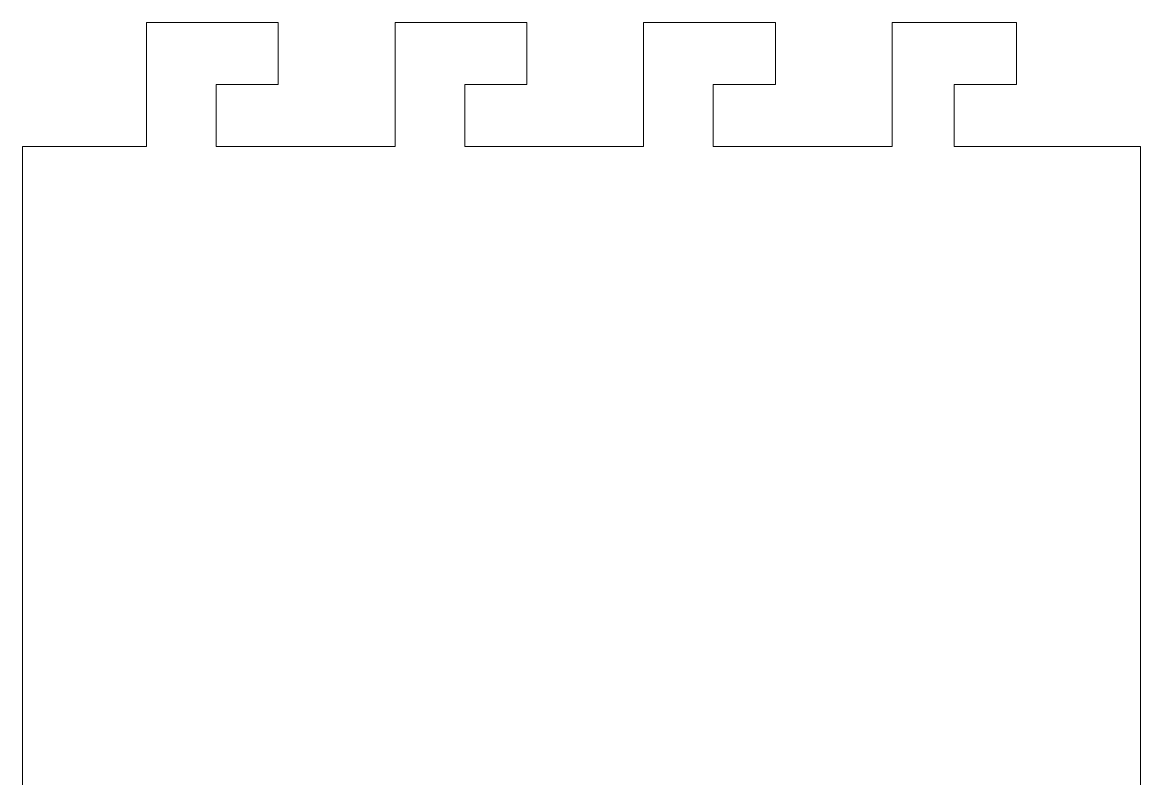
# Model space of a CAD drawing. Header units: inches. Extents: x 0.25 to 7.95, y -7.13 to -0.25.
# Drawn here: x 2.595 to 4.845, y -4.955 to -3.433 of the extents above; entities that cross this region are included whole.
import ezdxf

# ---------------------------------------------------------------- set-up
doc = ezdxf.new("R2010")
doc.units = ezdxf.units.IN
doc.header["$MEASUREMENT"] = 0
doc.layers.add('Layer 1', color=7, linetype='Continuous')

# ---------------------------------------------------------------- blocks, each defined once
blk = doc.blocks.new('block 98')
at = {"layer": 'Layer 1', "color": 7, "lineweight": 5, "true_color": 0xffffff}
blk.add_lwpolyline([(2.5946, -3.8869), (2.5946, -3.6831)], dxfattribs=at)
blk = doc.blocks.new('block 100')
at = {"layer": 'Layer 1', "color": 7, "lineweight": 5, "true_color": 0xffffff}
for points in [[(3.1096, -3.4331), (3.1096, -3.5581)], [(3.1096, -3.5581), (2.9846, -3.5581)], [(2.9846, -3.5581), (2.9846, -3.6831)], [(3.1096, -3.6831), (2.9846, -3.6831)]]:
    blk.add_lwpolyline(points, dxfattribs=at)
blk = doc.blocks.new('block 101')
at = {"layer": 'Layer 1', "color": 7, "lineweight": 5, "true_color": 0xffffff}
for points in [[(3.6096, -3.4331), (3.6096, -3.5581)], [(3.6096, -3.5581), (3.4846, -3.5581)], [(3.4846, -3.5581), (3.4846, -3.6831)], [(3.6096, -3.6831), (3.4846, -3.6831)]]:
    blk.add_lwpolyline(points, dxfattribs=at)
blk = doc.blocks.new('block 102')
at = {"layer": 'Layer 1', "color": 7, "lineweight": 5, "true_color": 0xffffff}
for points in [[(4.1096, -3.4331), (4.1096, -3.5581)], [(4.1096, -3.5581), (3.9846, -3.5581)], [(3.9846, -3.5581), (3.9846, -3.6831)], [(4.1096, -3.6831), (3.9846, -3.6831)]]:
    blk.add_lwpolyline(points, dxfattribs=at)
blk = doc.blocks.new('block 103')
at = {"layer": 'Layer 1', "color": 7, "lineweight": 5, "true_color": 0xffffff}
for points in [[(4.5946, -3.4331), (4.5946, -3.5581)], [(4.5946, -3.5581), (4.4696, -3.5581)], [(4.4696, -3.5581), (4.4696, -3.6831)], [(4.5946, -3.6831), (4.4696, -3.6831)]]:
    blk.add_lwpolyline(points, dxfattribs=at)
blk = doc.blocks.new('block 99')
at = {"layer": 'Layer 1', "color": 7, "lineweight": 5, "true_color": 0xffffff}
for points in [[(2.8446, -3.6831), (2.8446, -3.4331)], [(2.8446, -3.4331), (3.1096, -3.4331)], [(3.3446, -3.6831), (3.3446, -3.4331)], [(3.3446, -3.4331), (3.6096, -3.4331)], [(3.8446, -3.6831), (3.8446, -3.4331)], [(3.8446, -3.4331), (4.1096, -3.4331)], [(4.3446, -3.6831), (4.3446, -3.4331)], [(4.3446, -3.4331), (4.5946, -3.4331)], [(2.5946, -3.6831), (2.8446, -3.6831)], [(3.1096, -3.6831), (3.3446, -3.6831)], [(3.6096, -3.6831), (3.8446, -3.6831)], [(4.1096, -3.6831), (4.3446, -3.6831)], [(4.5946, -3.6831), (4.8446, -3.6831)]]:
    blk.add_lwpolyline(points, dxfattribs=at)
at = {"layer": 'Layer 1'}
for name in ['block 100', 'block 101', 'block 102', 'block 103']:
    blk.add_blockref(name, (0, 0), dxfattribs=at)
blk = doc.blocks.new('block 97')
at = {"layer": 'Layer 1', "color": 7, "lineweight": 5, "true_color": 0xffffff}
for points in [[(4.8446, -6.4774), (4.8446, -3.8869), (4.8446, -3.6831)], [(2.5946, -3.8869), (2.5946, -6.4774)]]:
    blk.add_lwpolyline(points, dxfattribs=at)
at = {"layer": 'Layer 1'}
for name in ['block 99', 'block 98']:
    blk.add_blockref(name, (0, 0), dxfattribs=at)
blk = doc.blocks.new('block 96')
at = {"layer": 'Layer 1'}
blk.add_blockref('block 97', (0, 0), dxfattribs=at)

msp = doc.modelspace()

# ---------------------------------------------------------------- block references
at = {"layer": 'Layer 1'}
msp.add_blockref('block 96', (0, 0), dxfattribs=at)

doc.saveas('drawing.dxf')
